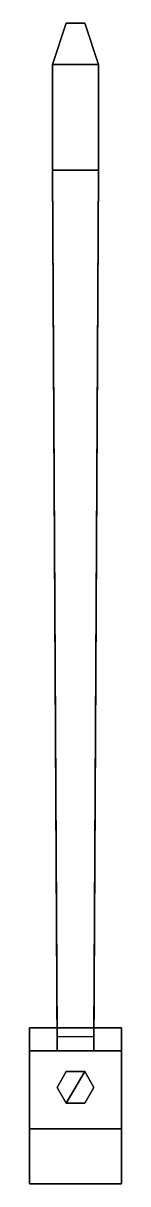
# Model space of a CAD drawing. Extents: x -0.1 to 0.1, y -2.49 to 0.04.
import ezdxf

# ---------------------------------------------------------------- set-up
doc = ezdxf.new("R2010")
doc.units = 0
doc.layers.add('TRAIL', color=5, linetype='CONTINUOUS')

msp = doc.modelspace()

# ---------------------------------------------------------------- linework, layer by layer
at = {"layer": 'TRAIL'}
for points in [[(-0.05, -0.05, 0.6), (-0.02, 0.04, 0.6), (-0.02, 0.04, 0.57), (-0.05, -0.05, 0.57)], [(-0.05, -0.05, 0.57), (-0.02, 0.04, 0.57), (0.02, 0.04, 0.57), (0.05, -0.05, 0.57)], [(0.05, -0.05, 0.6), (0.02, 0.04, 0.6), (-0.02, 0.04, 0.6), (-0.05, -0.05, 0.6)], [(0.05, -0.05, 0.49), (0.02, 0.04, 0.49), (-0.02, 0.04, 0.49), (-0.05, -0.05, 0.49)], [(-0.05, -0.05, 0.46), (-0.02, 0.04, 0.46), (0.02, 0.04, 0.46), (0.05, -0.05, 0.46)], [(-0.05, -0.05, 0.49), (-0.02, 0.04, 0.49), (-0.02, 0.04, 0.46), (-0.05, -0.05, 0.46)], [(0.02, 0.04, 0.6), (0.02, 0.04, 0.57), (-0.02, 0.04, 0.57), (-0.02, 0.04, 0.6)], [(0.02, 0.04, 0.49), (0.02, 0.04, 0.46), (-0.02, 0.04, 0.46), (-0.02, 0.04, 0.49)], [(0.02, 0.04, 0.57), (0.02, 0.04, 0.6), (0.05, -0.05, 0.6), (0.05, -0.05, 0.57)], [(0.02, 0.04, 0.46), (0.02, 0.04, 0.49), (0.05, -0.05, 0.49), (0.05, -0.05, 0.46)], [(-0.05, -0.28, 0.46), (-0.05, -0.05, 0.46), (0.05, -0.05, 0.46), (0.05, -0.28, 0.46)], [(-0.05, -0.28, 0.6), (-0.05, -0.05, 0.6), (-0.05, -0.05, 0.46), (-0.05, -0.28, 0.46)], [(0.05, -0.28, 0.6), (0.05, -0.05, 0.6), (-0.05, -0.05, 0.6), (-0.05, -0.28, 0.6)], [(0.05, -0.05, 0.57), (0.05, -0.05, 0.49), (-0.05, -0.05, 0.49), (-0.05, -0.05, 0.57)], [(0.05, -0.05, 0.46), (0.05, -0.05, 0.6), (0.05, -0.28, 0.6), (0.05, -0.28, 0.46)], [(-0.05, -0.28, 0.46), (-0.04, -2.17, 0.02), (-0.04, -2.2, 0.1), (-0.05, -0.28, 0.6)], [(-0.05, -0.28, 0.6), (-0.04, -2.2, 0.1), (0.04, -2.2, 0.1), (0.05, -0.28, 0.6)], [(0.05, -0.28, 0.46), (0.04, -2.17, 0.02), (-0.04, -2.17, 0.02), (-0.05, -0.28, 0.46)], [(0.04, -2.2, 0.1), (0.04, -2.17, 0.02), (0.05, -0.28, 0.46), (0.05, -0.28, 0.6)], [(-0.1, -2.15), (-0.1, -2.49), (-0.1, -2.37, 0.11), (-0.1, -2.2, 0.11)], [(0.1, -2.2, 0.11), (0.1, -2.15), (-0.1, -2.15), (-0.1, -2.2, 0.11)], [(0.1, -2.15), (0.1, -2.49), (-0.1, -2.49), (-0.1, -2.15)], [(0.1, -2.37, 0.11), (0.1, -2.49), (0.1, -2.15), (0.1, -2.2, 0.11)], [(-0.1, -2.2, 0.11), (-0.1, -2.37, 0.11), (0.1, -2.37, 0.11), (0.1, -2.2, 0.11)], [(-0.02, -2.2454, 0.11), (-0.04, -2.28, 0.11), (-0.04, -2.28, 0.39), (-0.02, -2.2454, 0.39)], [(-0.02, -2.2454, 0.39), (-0.04, -2.28, 0.39), (-0.02, -2.3146, 0.39), (0.02, -2.2454, 0.39)], [(0.02, -2.2454, 0.11), (-0.02, -2.2454, 0.11), (-0.02, -2.2454, 0.39), (0.02, -2.2454, 0.39)], [(0.02, -2.2454, 0.39), (-0.02, -2.3146, 0.39), (0.02, -2.3146, 0.39), (0.04, -2.28, 0.39)], [(0.04, -2.28, 0.11), (0.02, -2.2454, 0.11), (0.02, -2.2454, 0.39), (0.04, -2.28, 0.39)], [(-0.04, -2.28, 0.11), (-0.02, -2.3146, 0.11), (-0.02, -2.3146, 0.39), (-0.04, -2.28, 0.39)], [(0.02, -2.3146, 0.11), (0.04, -2.28, 0.11), (0.04, -2.28, 0.39), (0.02, -2.3146, 0.39)], [(-0.02, -2.3146, 0.11), (0.02, -2.3146, 0.11), (0.02, -2.3146, 0.39), (-0.02, -2.3146, 0.39)], [(-0.1, -2.37, 0.11), (-0.1, -2.49), (0.1, -2.49), (0.1, -2.37, 0.11)]]:
    msp.add_3dface(points, dxfattribs=at)

doc.saveas('drawing.dxf')
